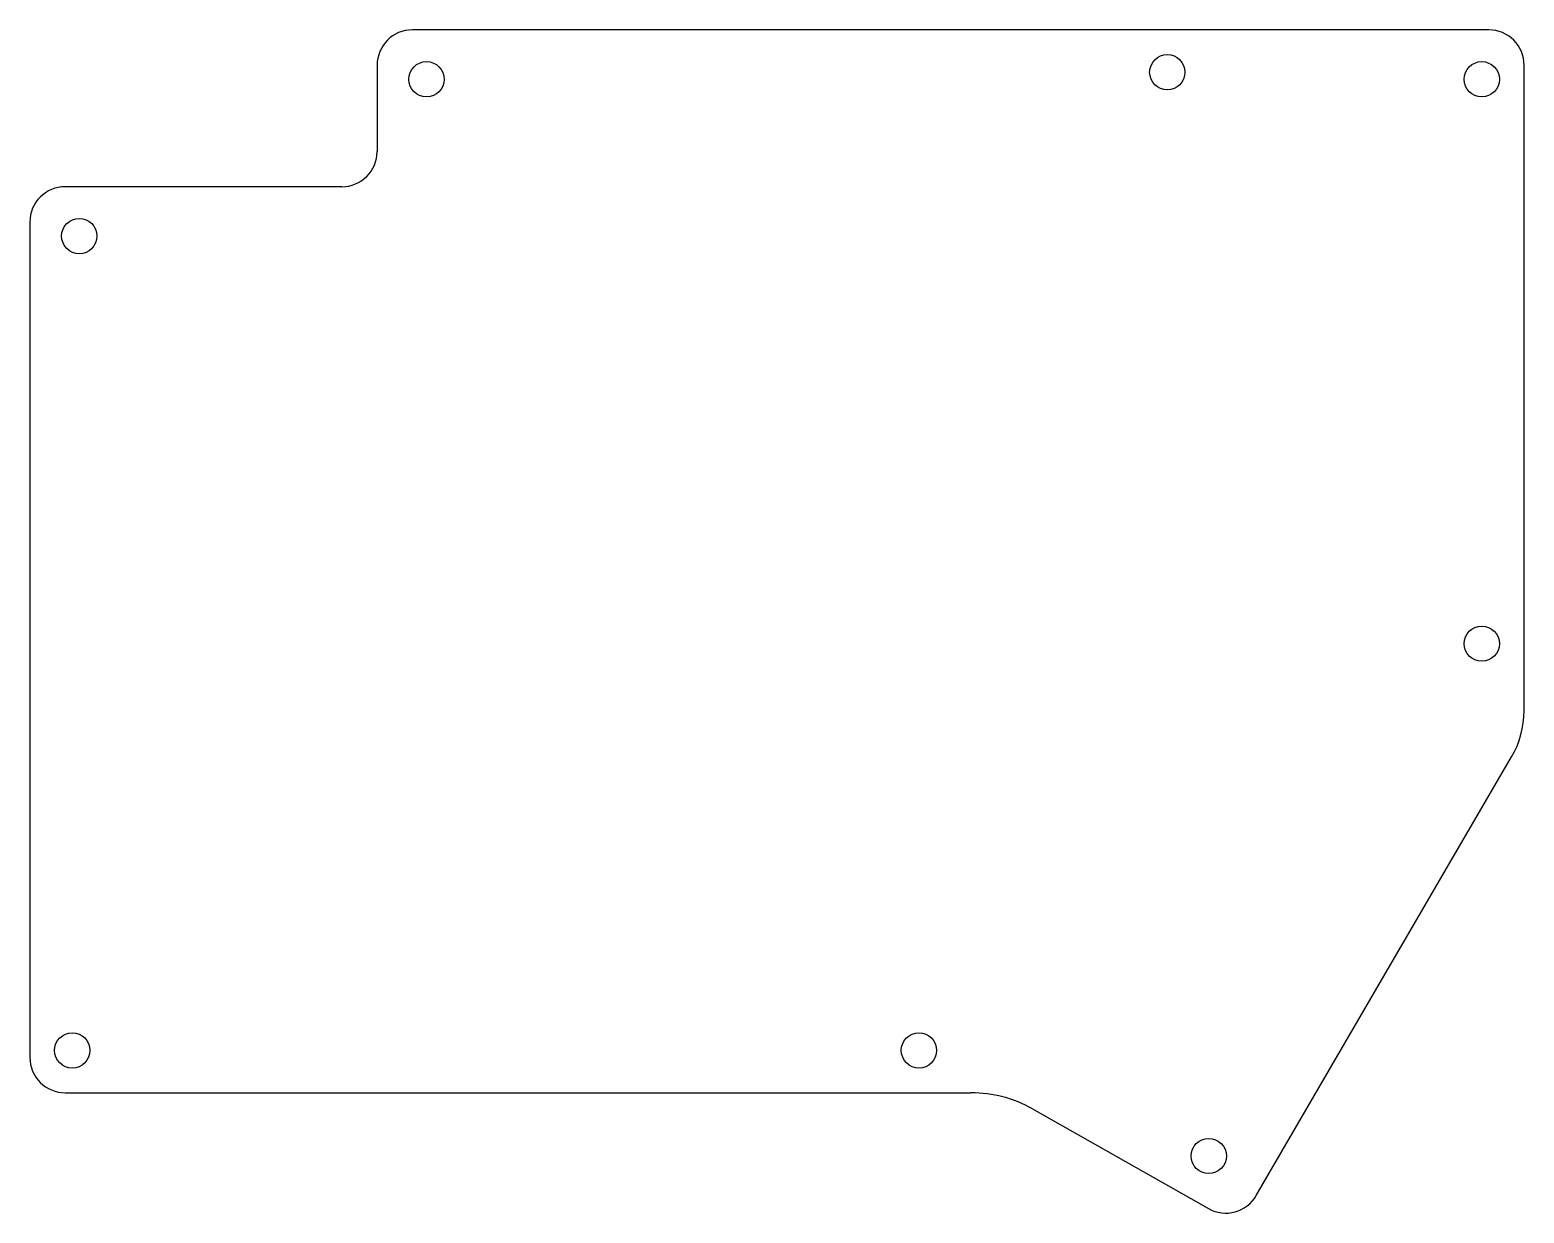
# Model space of a CAD drawing. Extents: x -130 to 81, y -81 to 86.
import ezdxf

# ---------------------------------------------------------------- set-up
doc = ezdxf.new("R2010")
doc.units = 0
doc.layers.add('Sketch001', color=7, linetype='CONTINUOUS')

msp = doc.modelspace()

# ---------------------------------------------------------------- linework, layer by layer
at = {"layer": 'Sketch001'}
for p, q in [((76.28, 86.44), (-76.28, 86.44)), ((-81.28, 81.44), (-81.28, 69.21)), ((81.28, -10.0596), (81.28, 81.44)), ((-86.28, 64.21), (-125.49, 64.21)), ((-130.49, 59.21), (-130.49, -59.21)), ((43.3222, -78.7853), (79.5156, -16.5989)), ((-125.49, -64.21), (2.88591, -64.21)), ((11.6228, -66.5121), (36.537, -80.621))]:
    msp.add_line(p, q, dxfattribs=at)
for centre in [(30.7112, 80.44), (-74.28, 79.44), (75.28, 79.44), (-123.49, 57.21), (75.28, -0.56), (-124.49, -58.21), (-4.49, -58.21), (36.5852, -73.1759)]:
    msp.add_circle(centre, 2.5, dxfattribs=at)
for centre, radius, start, end in [((-76.28, 81.44), 5, 90, 180), ((76.28, 81.44), 5, 0, 90), ((-86.28, 69.21), 5, -90, 0), ((-125.49, 59.21), 5, 90, 180), ((68.28, -10.0596), 13, -30.2, 0), ((-125.49, -59.21), 5, 180, -90), ((2.88591, -81.94), 17.73, 60.4771, 90), ((39.0008, -76.2702), 5, -119.523, -30.2)]:
    msp.add_arc(centre, radius, start, end, dxfattribs=at)

doc.saveas('drawing.dxf')
